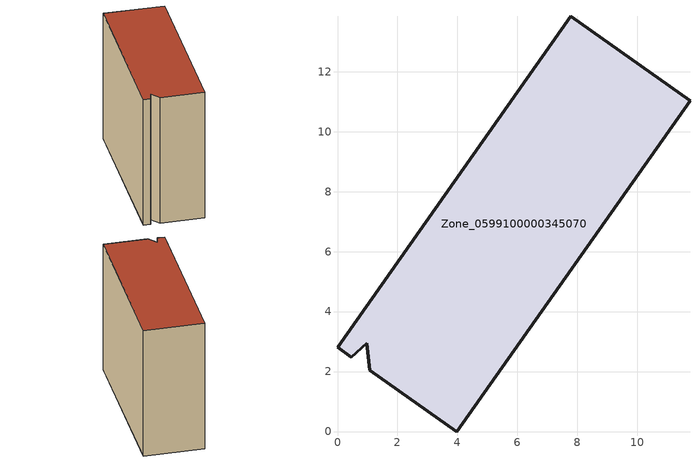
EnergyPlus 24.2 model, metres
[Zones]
Zone_0599100000345070
 floor ground (C_G): 3.98,0 1.08,2.04 0.98,2.94 0.46,2.48 0,2.81 7.77,13.84 11.76,11.03 z3.32
 wall outside (C_F): 3.98,0 11.76,11.03 7.77,13.84 0,2.81 0.46,2.48 0.98,2.94 1.08,2.04 3.98,0 z3.32:14.51
 roof outside (C_R): 1.08,2.04 3.98,0 11.76,11.03 7.77,13.84 0,2.81 0.46,2.48 0.98,2.94 z14.51
[BUILDING]
Pand.0599100000345070: North Axis=0; Terrain=City; Loads Convergence Tolerance Value=0.04; Temperature Convergence Tolerance Value=0.4; Solar Distribution=FullExterior; Maximum Number of Warmup Days=25; Minimum Number of Warmup Days=1
[Site:Location]
Rotterdam.The.Hague.AP_ZH_NLD Design_Conditions: Latitude=51.96; Longitude=4.45; Time Zone=1; Elevation=-4.5
[SITE:GROUNDTEMPERATURE:BUILDINGSURFACE]
18, 18, 18, 18, 18, 18, 18, 18, 18, 18, 18, 18
[MATERIAL] Thermal Absorptance=0.9; Solar Absorptance=0.7; Visible Absorptance=0.7
Name | Roughness | Thickness | Conductivity | Density | Specific Heat
G.TI.1992-2005 | MediumSmooth | 0.15 | 0.06 | 540 | 1210
F.TI.1992-2005 | Rough | 0.3 | 0.12 | 1920 | 840
R.TI.1992-2005 | MediumRough | 0.2 | 0.08 | 1500 | 1000
[CONSTRUCTION]
C_G: G.TI.1992-2005
C_F: F.TI.1992-2005
C_R: R.TI.1992-2005
[ZONE]
Zone_0599100000345070: Type=1; Multiplier=1; Ceiling Height=Autocalculate; Volume=Autocalculate; Floor Area=autocalculate; Part of Total Floor Area=Yes
[ZONEINFILTRATION:DESIGNFLOWRATE]
Infil_Zone_0599100000345070: Zone or ZoneList or Space or SpaceList=Zone_0599100000345070; Schedule=AlwaysOn; Design Flow Rate Calculation Method=Flow/Area; Flow Rate per Floor Area=0.0015; Constant Term Coefficient=1; Temperature Term Coefficient=0; Velocity Term Coefficient=0; Velocity Squared Term Coefficient=0
[HVACTEMPLATE:ZONE:IDEALLOADSAIRSYSTEM]
Zone_0599100000345070: Maximum Heating Supply Air Temperature=50; Minimum Cooling Supply Air Temperature=13; Maximum Heating Supply Air Humidity Ratio=0.0156; Minimum Cooling Supply Air Humidity Ratio=0.0077; Heating Limit=NoLimit; Cooling Limit=NoLimit; Dehumidification Control Type=ConstantSensibleHeatRatio; Cooling Sensible Heat Ratio=0.7; Dehumidification Setpoint=60; Humidification Control Type=None; Humidification Setpoint=30; Outdoor Air Method=None; Outdoor Air Flow Rate per Person=0.00944; Outdoor Air Flow Rate per Zone Floor Area=0; Outdoor Air Flow Rate per Zone=0; Demand Controlled Ventilation Type=None; Outdoor Air Economizer Type=NoEconomizer; Heat Recovery Type=None; Sensible Heat Recovery Effectiveness=0.7; Latent Heat Recovery Effectiveness=0.65
[ZONECONTROL:THERMOSTAT]
ThermostatControl_Zone_0599100000345070: Zone or ZoneList=Zone_0599100000345070; Control Type Schedule=DualSetpointControlType; Control 1=Thermostat_Zone_0599100000345070; Temperature Difference Between Cutout And Setpoint=0
[THERMOSTATSETPOINT:DUALSETPOINT]
Thermostat_Zone_0599100000345070: Heating Setpoint Temperature Schedule=HeatingSetpoint_Zone_0599100000345070; Cooling Setpoint Temperature Schedule=CoolingSetpoint_Zone_0599100000345070
[SCHEDULE:COMPACT]
HeatingSetpoint_Zone_0599100000345070: Through: 12/31, For: AllDays, Until: 24:00, 21
CoolingSetpoint_Zone_0599100000345070: Through: 12/31, For: AllDays, Until: 24:00, 24
DualSetpointControlType: Through: 12/31, For: AllDays, Until: 24:00, 4
AlwaysOn: Through: 12/31, For: AllDays, Until: 24:00, 1
